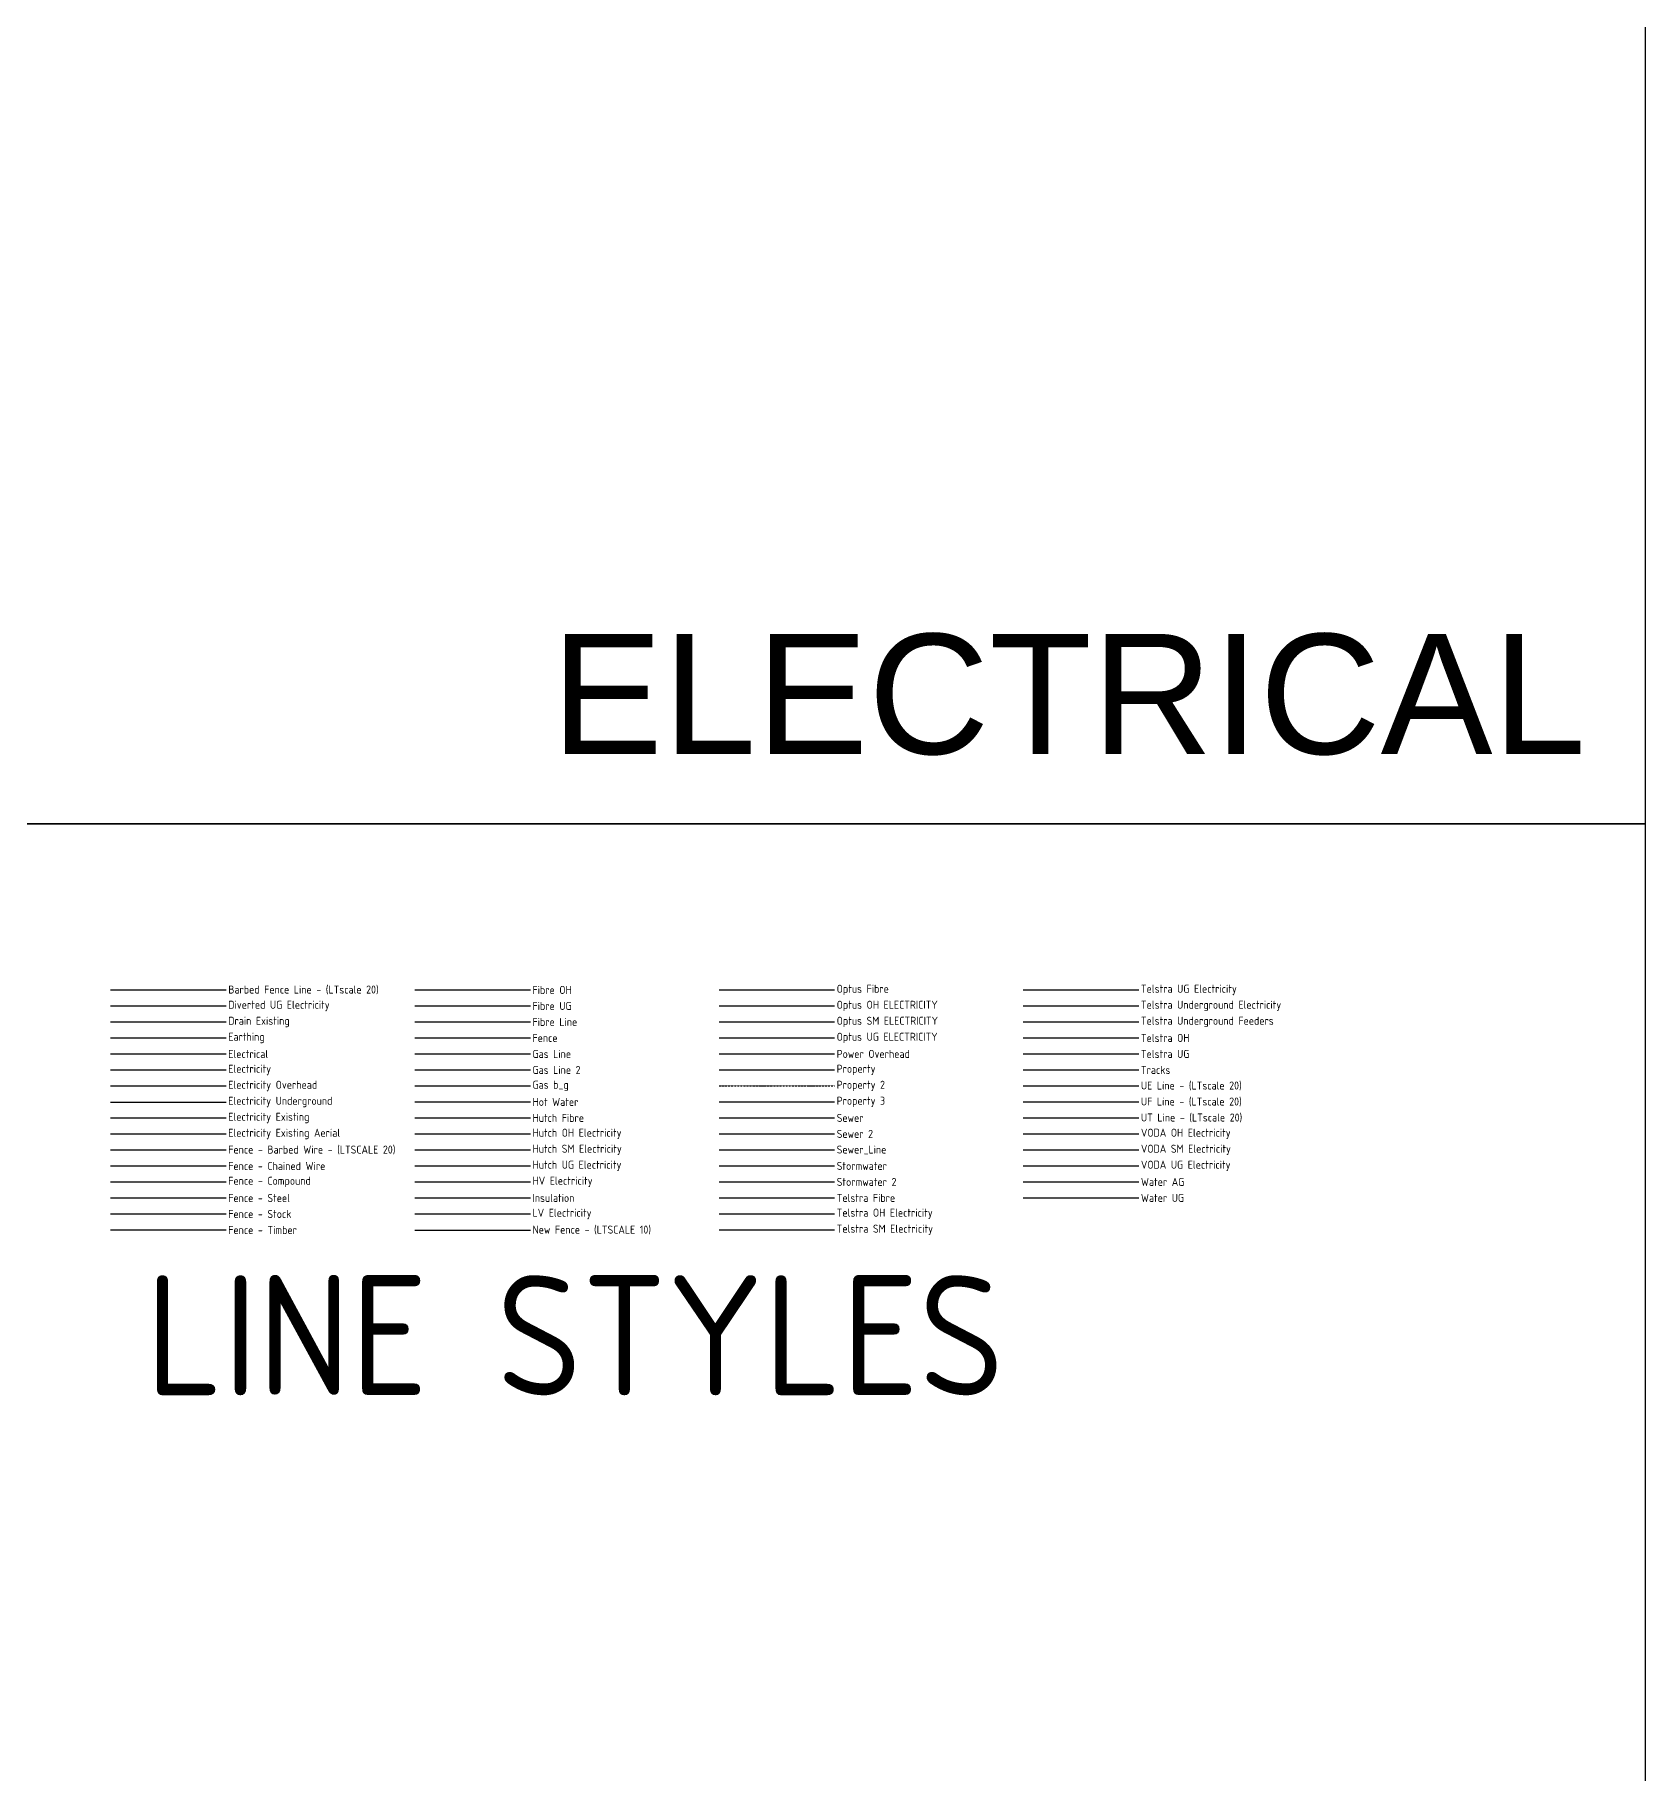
# Model space of a CAD drawing. Extents: x -408 to 1508121, y -29672 to 868845.
# Drawn here: x 1407539 to 1508121, y 217211 to 325817 of the extents above; entities that cross this region are included whole.
import ezdxf

# ---------------------------------------------------------------- set-up
doc = ezdxf.new("R2010")
doc.units = 0
doc.header["$MEASUREMENT"] = 0
doc.linetypes.add('PROPERTY', pattern=[37.5, 24, -3, 0.5, -3, 0.5, -3, 0.5, -3])
doc.linetypes.add('PROPERTY2', pattern=[18.75, 12, -1.5, 0.25, -1.5, 0.25, -1.5, 0.25, -1.5])
doc.layers.add('Help notes', color=240, linetype='Continuous')
doc.layers.add('Text 2.5', color=2, linetype='Continuous')
doc.styles.add('ARIAL', font='arial.ttf')
doc.styles.add('ISOCP', font='isocp.shx')
doc.styles.get("Standard").update_dxf_attribs({"font": 'isocp.shx'})
doc.linetypes.add('DRAIN', pattern='A,12.7,-5.08,["d",Standard,S=2,R=0,X=-2.1,Y=-1.27],-5.08', length=22.86)
doc.linetypes.add('EARTHING', pattern='A,12,-2,["|",Standard,S=2.5,R=0,X=-0.2,Y=-1.2],-2', length=16)
doc.linetypes.add('ELECTRICITY-OH', pattern='A,12,-3,["E",Standard,S=2,R=0,X=-2.1,Y=-1.125],-0.5', length=15.5)
doc.linetypes.add('ELECTRICITY-UG', pattern='A,12,-3,["e",Standard,S=2.5,R=0,X=-2.1,Y=-1],-0.5', length=15.5)
doc.linetypes.add('FENCE-BARBED WIRE', pattern='A,4,1.5,["x",ISOCP,S=2.5,R=0,X=-0.75,Y=-0.875],0', length=5.5)
doc.linetypes.add('FENCE-CHAINWIRE', pattern='A,12.7,-2.5,["/",Standard,S=2.5,R=0,X=-1.27,Y=-1.25],-1', length=16.2)
doc.linetypes.add('FENCE-COMPOUND', pattern='A,12,-3.5,["/",ISOCP,S=2.5,R=0,X=-2.5,Y=-1.25],-0.25', length=15.75)
doc.linetypes.add('FENCE-STEEL', pattern='A,6,-1.25,[132,ltypeshp.shx,S=1.27,R=0,X=-1.27,Y=0],-1.25,5', length=13.5)
doc.linetypes.add('FENCE-STOCK', pattern='A,8,-3,["X",ISOCP,S=2.5,R=0,X=-2.5,Y=-1.25],-0.05', length=11.05)
doc.linetypes.add('FENCE-TIMBER', pattern='A,6,-1.25,[133,ltypeshp.shx,S=1.27,R=0,X=-1.27,Y=0],-1.27,5', length=13.52)
doc.linetypes.add('FIBRE-OH', pattern='A,12,-3.5,["F",Standard,S=2.54,R=0,X=-2.1,Y=-1.27],-1.5', length=17)
doc.linetypes.add('FIBRE-UG', pattern='A,12,-3.5,["f",Standard,S=2.54,R=0,X=-2.1,Y=-1.27],-1.5', length=17)
doc.linetypes.add('GAS LINE', pattern='A,12,-4,["GAS",Standard,S=2,R=0,X=-2.54,Y=-1.125],-4', length=20)
doc.linetypes.add('GAS LINE2', pattern='A,12,-3.5,["g",ISOCP,S=2,R=0,X=-1.8,Y=-0.9],-2', length=17.5)
doc.linetypes.add('OPTUS FIBRE', pattern='A,4.8,-3.2,["Ofo",ISOCP,S=2,R=0,X=-2,Y=-1],-4', length=12)
doc.linetypes.add('OPTUS OH ELECTRICITY', pattern='A,4.8,-3.2,["O E",ISOCP,S=2,R=0,X=-2,Y=-1],-4', length=12)
doc.linetypes.add('OPTUS SM ELECTRICITY', pattern='A,4.8,-3.2,["OSE",ISOCP,S=2,R=0,X=-2,Y=-1],-4', length=12)
doc.linetypes.add('OPTUS UG ELECTRICITY', pattern='A,4.8,-3.2,["O e",ISOCP,S=2,R=0,X=-2,Y=-1],-4', length=12)
doc.linetypes.add('SEWER', pattern='A,12,-2.5,["s",Standard,S=2,R=0,X=-2.1,Y=-0.75],0', length=14.5)
doc.linetypes.add('STORMWATER', pattern='A,12,-3,["sw",Standard,S=2,R=0,X=-2.1,Y=-0.75],-2', length=17)
doc.linetypes.add('TELSTRA FIBRE', pattern='A,4.8,-3.2,["Tfo",ISOCP,S=2,R=0,X=-2,Y=-1],-4', length=12)
doc.linetypes.add('TELSTRA OH ELECTRICITY', pattern='A,4.8,-3.2,["T E",ISOCP,S=2,R=0,X=-2,Y=-1],-4', length=12)
doc.linetypes.add('TELSTRA SM ELECTRICITY', pattern='A,12,-3,["TSE",ISOCP,S=2,R=0,X=-2,Y=-1],-3.5', length=18.5)
doc.linetypes.add('TELSTRA UG ELECTRICITY', pattern='A,4.8,-3.2,["T e",ISOCP,S=2,R=0,X=-2,Y=-1],-4', length=12)
doc.linetypes.add('TRACKS', pattern='A,1.905,[130,ltypeshp.shx,S=3.175,R=0,X=0,Y=0],1.905', length=3.81)
doc.linetypes.add('VODA OH ELECTRICITY', pattern='A,4.8,-3.2,["VE",ISOCP,S=2,R=0,X=-2,Y=-1],-4', length=12)
doc.linetypes.add('VODA SM ELECTRICITY', pattern='A,4.8,-3.2,["VSE",ISOCP,S=2,R=0,X=-2,Y=-1],-4', length=12)
doc.linetypes.add('VODA UG ELECTRICITY', pattern='A,4.8,-3.2,["Ve",ISOCP,S=2,R=0,X=-2,Y=-1],-4', length=12)
doc.linetypes.add('WATER AG', pattern='A,12,-2.5,["W",Standard,S=2,R=0,X=-2.1,Y=-0.75],-0.5', length=15)
doc.linetypes.add('WATER UG', pattern='A,12,-2.5,["w",Standard,S=2,R=0,X=-2.1,Y=-0.75],-0.5', length=15)

msp = doc.modelspace()

# ---------------------------------------------------------------- linework, layer by layer
at = {"layer": 'Help notes', "color": 4}
for points in [[(1310728, 414777), (1508121, 414777), (1508121, 276518), (1310728, 276518)], [(1310728, 276518), (1508121, 276518), (1508121, 138259), (1310728, 138259)]]:
    msp.add_lwpolyline(points, close=True, dxfattribs=at)
at = {"layer": 'Text 2.5', "color": 1, "linetype": 'FENCE-BARBED WIRE', "ltscale": 20}
msp.add_line((1412274, 266144), (1419495, 266144), dxfattribs=at)
at = {"layer": 'Text 2.5', "color": 1, "linetype": 'FIBRE-OH'}
msp.add_line((1431274, 266144), (1438495, 266144), dxfattribs=at)
at = {"layer": 'Text 2.5', "color": 1, "linetype": 'OPTUS FIBRE'}
msp.add_line((1450274, 266144), (1457495, 266144), dxfattribs=at)
at = {"layer": 'Text 2.5', "color": 1, "linetype": 'TELSTRA UG ELECTRICITY'}
for p, q in [((1469274, 266144), (1476495, 266144)), ((1469274, 265145), (1476495, 265145)), ((1469274, 262147), (1476495, 262147))]:
    msp.add_line(p, q, dxfattribs=at)
at = {"layer": 'Text 2.5', "color": 1, "linetype": 'ELECTRICITY-UG'}
for p, q in [((1412274, 265144), (1419495, 265144)), ((1412274, 259144), (1419495, 259144))]:
    msp.add_line(p, q, dxfattribs=at)
at = {"layer": 'Text 2.5', "color": 1, "linetype": 'FIBRE-UG'}
for p, q in [((1431274, 265145), (1438495, 265145)), ((1431274, 264146), (1438495, 264146)), ((1469274, 264146), (1476495, 264146))]:
    msp.add_line(p, q, dxfattribs=at)
at = {"layer": 'Text 2.5', "color": 1, "linetype": 'OPTUS OH ELECTRICITY'}
for p, q in [((1450274, 265145), (1457495, 265145)), ((1450274, 262147), (1457495, 262147))]:
    msp.add_line(p, q, dxfattribs=at)
at = {"layer": 'Text 2.5', "color": 1, "linetype": 'DRAIN'}
msp.add_line((1412274, 264144), (1419495, 264144), dxfattribs=at)
at = {"layer": 'Text 2.5', "color": 1, "linetype": 'OPTUS SM ELECTRICITY'}
msp.add_line((1450274, 264146), (1457495, 264146), dxfattribs=at)
at = {"layer": 'Text 2.5', "color": 1, "linetype": 'EARTHING'}
msp.add_line((1412274, 263145), (1419495, 263145), dxfattribs=at)
at = {"layer": 'Text 2.5', "color": 1, "linetype": 'FENCE-CHAINWIRE'}
for p, q in [((1431274, 263146), (1438495, 263146)), ((1412274, 255147), (1419495, 255147))]:
    msp.add_line(p, q, dxfattribs=at)
at = {"layer": 'Text 2.5', "color": 1, "linetype": 'OPTUS UG ELECTRICITY'}
msp.add_line((1450274, 263146), (1457495, 263146), dxfattribs=at)
at = {"layer": 'Text 2.5', "color": 1, "linetype": 'TELSTRA OH ELECTRICITY'}
for p, q in [((1469274, 263146), (1476495, 263146)), ((1450274, 252154), (1457495, 252154))]:
    msp.add_line(p, q, dxfattribs=at)
at = {"layer": 'Text 2.5', "color": 1, "linetype": 'Continuous'}
for p, q in [((1412274, 262144), (1419495, 262144)), ((1412274, 261145), (1419495, 261145)), ((1431274, 259149), (1438495, 259149)), ((1412274, 258145), (1419495, 258145)), ((1431274, 258150), (1438495, 258150)), ((1431274, 257151), (1438495, 257151)), ((1431274, 256151), (1438495, 256151)), ((1431274, 255152), (1438495, 255152)), ((1431274, 254153), (1438495, 254153)), ((1431274, 253153), (1438495, 253153)), ((1431274, 252149), (1438495, 252149))]:
    msp.add_line(p, q, dxfattribs=at)
at = {"layer": 'Text 2.5', "color": 1, "linetype": 'GAS LINE'}
for p, q in [((1431274, 262147), (1438495, 262147)), ((1431274, 260148), (1438495, 260148))]:
    msp.add_line(p, q, dxfattribs=at)
at = {"layer": 'Text 2.5', "color": 1, "linetype": 'GAS LINE2'}
msp.add_line((1431274, 261148), (1438495, 261148), dxfattribs=at)
at = {"layer": 'Text 2.5', "color": 1, "linetype": 'PROPERTY'}
for p, q in [((1450274, 261148), (1457495, 261148)), ((1450274, 259149), (1457495, 259149))]:
    msp.add_line(p, q, dxfattribs=at)
at = {"layer": 'Text 2.5', "color": 1, "linetype": 'TRACKS'}
msp.add_line((1469274, 261148), (1476495, 261148), dxfattribs=at)
at = {"layer": 'Text 2.5', "color": 1, "linetype": 'ELECTRICITY-OH'}
for p, q in [((1412274, 260145), (1419495, 260145)), ((1412274, 257146), (1419495, 257146))]:
    msp.add_line(p, q, dxfattribs=at)
at = {"layer": 'Text 2.5', "color": 1, "linetype": 'PROPERTY2'}
msp.add_line((1450274, 260148), (1457495, 260148), dxfattribs=at)
at = {"layer": 'Text 2.5', "color": 1, "linetype": 'Continuous', "ltscale": 20}
for p, q in [((1469274, 260148), (1476495, 260148)), ((1469274, 259149), (1476495, 259149)), ((1469274, 258150), (1476495, 258150))]:
    msp.add_line(p, q, dxfattribs=at)
at = {"layer": 'Text 2.5', "color": 1, "linetype": 'SEWER'}
for p, q in [((1450274, 258150), (1457495, 258150)), ((1450274, 257151), (1457495, 257151)), ((1450274, 256151), (1457495, 256151))]:
    msp.add_line(p, q, dxfattribs=at)
at = {"layer": 'Text 2.5', "color": 1, "linetype": 'VODA OH ELECTRICITY'}
msp.add_line((1469274, 257151), (1476495, 257151), dxfattribs=at)
at = {"layer": 'Text 2.5', "color": 1, "linetype": 'FENCE-BARBED WIRE'}
msp.add_line((1412274, 256146), (1419495, 256146), dxfattribs=at)
at = {"layer": 'Text 2.5', "color": 1, "linetype": 'VODA SM ELECTRICITY'}
msp.add_line((1469274, 256151), (1476495, 256151), dxfattribs=at)
at = {"layer": 'Text 2.5', "color": 1, "linetype": 'FENCE-COMPOUND'}
msp.add_line((1412274, 254148), (1419495, 254148), dxfattribs=at)
at = {"layer": 'Text 2.5', "color": 1, "linetype": 'STORMWATER'}
for p, q in [((1450274, 255151), (1457495, 255151)), ((1450274, 254152), (1457495, 254152))]:
    msp.add_line(p, q, dxfattribs=at)
at = {"layer": 'Text 2.5', "color": 1, "linetype": 'VODA UG ELECTRICITY'}
msp.add_line((1469274, 255152), (1476495, 255152), dxfattribs=at)
at = {"layer": 'Text 2.5', "color": 1, "linetype": 'WATER AG'}
msp.add_line((1469274, 254153), (1476495, 254153), dxfattribs=at)
at = {"layer": 'Text 2.5', "color": 1, "linetype": 'FENCE-STEEL'}
msp.add_line((1412274, 253148), (1419495, 253148), dxfattribs=at)
at = {"layer": 'Text 2.5', "color": 1, "linetype": 'TELSTRA FIBRE'}
msp.add_line((1450274, 253153), (1457495, 253153), dxfattribs=at)
at = {"layer": 'Text 2.5', "color": 1, "linetype": 'WATER UG'}
msp.add_line((1469274, 253153), (1476495, 253153), dxfattribs=at)
at = {"layer": 'Text 2.5', "color": 1, "linetype": 'FENCE-STOCK'}
msp.add_line((1412274, 252149), (1419495, 252149), dxfattribs=at)
at = {"layer": 'Text 2.5', "color": 1, "linetype": 'FENCE-TIMBER'}
msp.add_line((1412274, 251150), (1419495, 251150), dxfattribs=at)
at = {"layer": 'Text 2.5', "color": 1, "linetype": 'FENCE-CHAINWIRE', "ltscale": 10}
msp.add_line((1431274, 251147), (1438495, 251147), dxfattribs=at)
at = {"layer": 'Text 2.5', "color": 1, "linetype": 'TELSTRA SM ELECTRICITY'}
msp.add_line((1450274, 251155), (1457495, 251155), dxfattribs=at)

# ---------------------------------------------------------------- texts
at = {"layer": 'Help notes', "color": 4, "char_height": 7500, "width": 70000, "attachment_point": 1}
for s, insert, style in [('ELECTRICAL ', (1439789, 288385), 'ARIAL'), ('LINE STYLES', (1414443, 248322), 'ISOCP')]:
    msp.add_mtext(s, dxfattribs=dict(at, insert=insert, style=style))
at = {"layer": 'Text 2.5', "color": 4, "char_height": 500, "attachment_point": 4, "style": 'ISOCP'}
for s, width, insert in [('Barbed Fence Line -{\\C2; (LTscale 20)}', 10800.96, (1419625, 266144)), ('Fibre OH', 6290.48, (1438625, 266144)), ('Optus Fibre', 6099.73, (1457625, 266144)), ('Telstra UG Electricity', 6753.43, (1476625, 266144)), ('Diverted UG Electricity', 9644.62, (1419625, 265144)), ('Fibre UG', 2615.5, (1438625, 265145)), ('Optus OH ELECTRICITY', 6753.43, (1457625, 265145)), ('Telstra Underground Electricity', 9644.62, (1476625, 265145)), ('Drain Existing', 4541.63, (1419625, 264144)), ('Fibre Line', 3079.71, (1438625, 264146)), ('Optus SM ELECTRICITY', 6753.43, (1457625, 264146)), ('Telstra Underground Feeders', 9644.62, (1476625, 264146)), ('Earthing', 8479.13, (1419625, 263145)), ('Fence', 1661.3, (1438625, 263146)), ('Optus UG ELECTRICITY', 6753.43, (1457625, 263146)), ('Telstra OH', 9644.62, (1476625, 263146)), ('Electrical', 3959.33, (1419625, 262144)), ('Gas Line', 2705.76, (1438625, 262147)), ('Power Overhead', 6753.43, (1457625, 262147)), ('Telstra UG', 9644.62, (1476625, 262147)), ('Electricity', 4195.03, (1419625, 261145)), ('Gas Line 2', 3273.13, (1438625, 261148)), ('Property', 6753.43, (1457625, 261148)), ('Tracks', 9644.62, (1476625, 261148)), ('Electricity Overhead', 6191.5, (1419625, 260145)), ('Gas b_g', 2899.18, (1438625, 260148)), ('Property 2', 6753.43, (1457625, 260148)), ('UE Line - {\\C2;(LTscale 20)}', 9644.62, (1476625, 260148)), ('Electricity Underground', 7092.69, (1419625, 259144)), ('Hot Water', 4021.02, (1438625, 259149)), ('Property 3', 6753.43, (1457625, 259149)), ('UF Line - {\\C2;(LTscale 20)}', 9644.62, (1476625, 259149)), ('Electricity Existing', 5969.66, (1419625, 258145)), ('Electricity Existing Aerial', 7758.18, (1419625, 257146)), ('Hutch Fibre', 4021.02, (1438625, 258150)), ('Hutch OH Electricity', 6099.73, (1438625, 257151)), ('Sewer', 6753.43, (1457625, 258150)), ('Sewer 2', 6753.43, (1457625, 257151)), ('VODA OH Electricity', 9644.62, (1476625, 257151)), ('UT Line - {\\C2;(LTscale 20)}', 9644.62, (1476625, 258150)), ('Fence - Barbed Wire -{\\C2; (LTSCALE 20)}', 10945.3, (1419625, 256146)), ('Hutch SM Electricity', 6099.73, (1438625, 256151)), ('Sewer_Line', 6753.43, (1457625, 256151)), ('VODA SM Electricity', 9644.62, (1476625, 256151)), ('Fence - Chained Wire', 6290.48, (1419625, 255147)), ('Hutch UG Electricity', 6099.73, (1438625, 255152)), ('Stormwater', 6753.43, (1457625, 255151)), ('VODA UG Electricity', 9644.62, (1476625, 255152)), ('Fence - Compound', 6290.48, (1419625, 254148)), ('HV Electricity', 6099.73, (1438625, 254153)), ('Stormwater 2', 6753.43, (1457625, 254152)), ('Water AG', 9644.62, (1476625, 254153)), ('Fence - Steel', 6290.48, (1419625, 253148)), ('Insulation', 6099.73, (1438625, 253153)), ('Telstra Fibre', 6753.43, (1457625, 253153)), ('Water UG', 9644.62, (1476625, 253153)), ('Fence - Stock', 6290.48, (1419625, 252149)), ('LV Electricity', 6099.73, (1438625, 252149)), ('Telstra OH Electricity', 6753.43, (1457625, 252154)), ('Fence - Timber', 6290.48, (1419625, 251150)), ('New Fence - {\\C2;(LTSCALE 10)}', 7988.71, (1438625, 251147)), ('Telstra SM Electricity', 6753.43, (1457625, 251155))]:
    msp.add_mtext_dynamic_manual_height_columns(s, width=width, gutter_width=2500, heights=[0], dxfattribs=dict(at, insert=insert))

doc.saveas('drawing.dxf')
